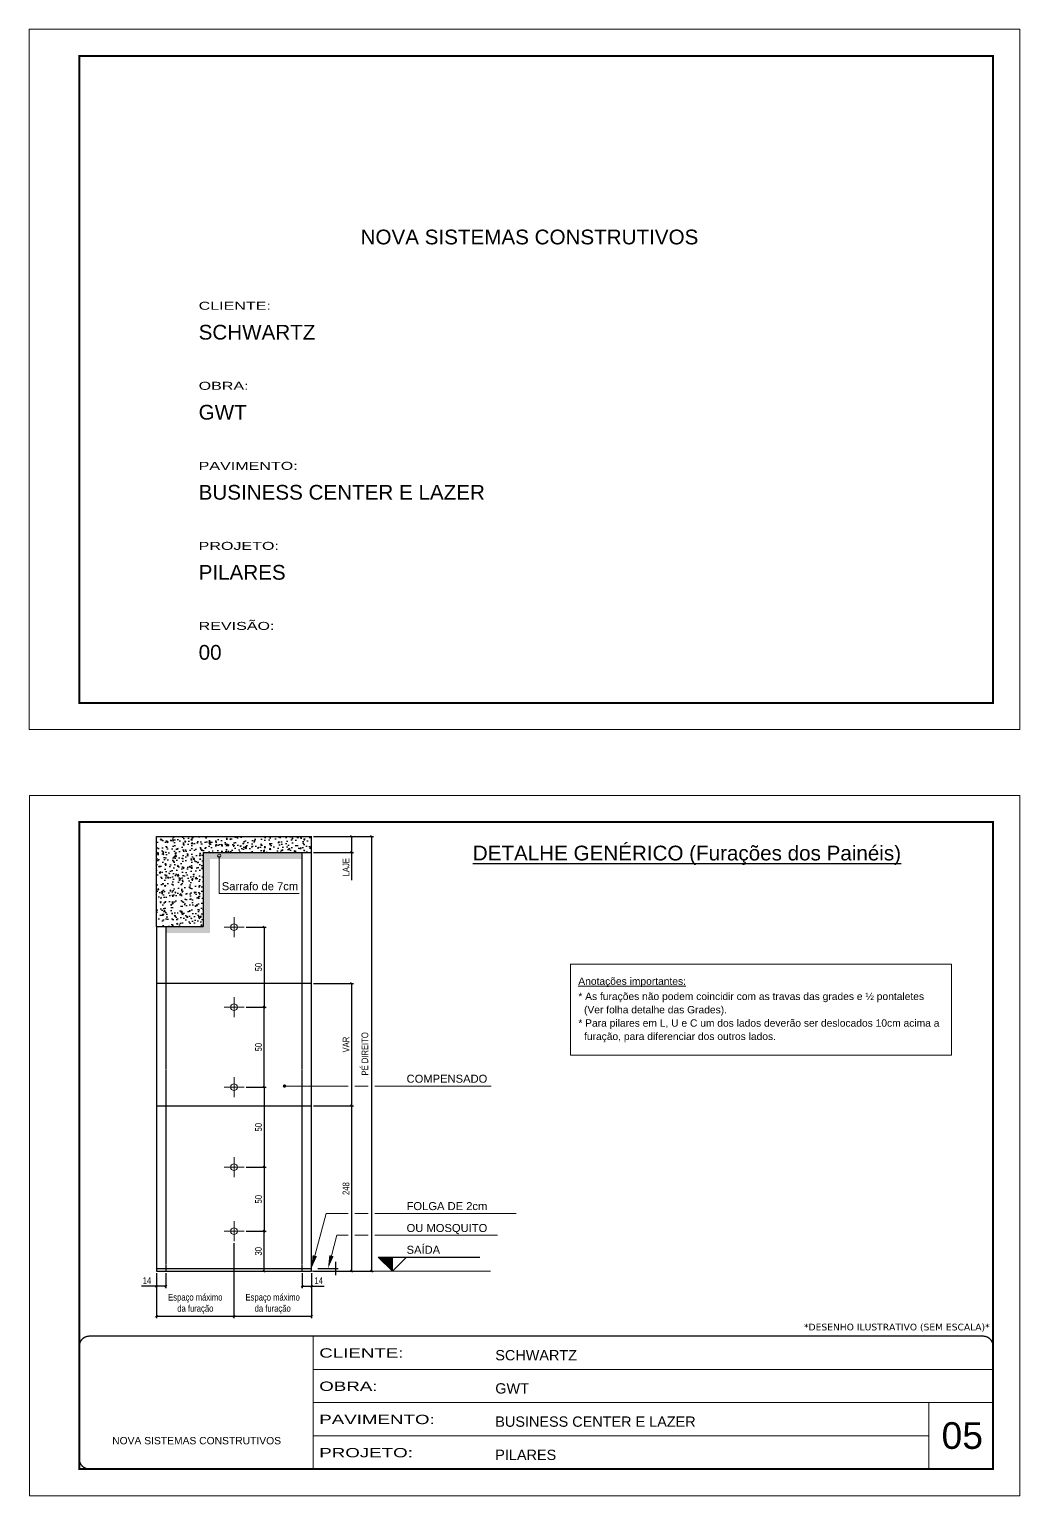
# Model space of a CAD drawing. Extents: x 13379 to 23315, y 867 to 16997.
# Drawn here: x 14386 to 15871, y 14650 to 16849 of the extents above; entities that cross this region are included whole.
import ezdxf
from ezdxf.enums import TextEntityAlignment as Align

# ---------------------------------------------------------------- set-up
doc = ezdxf.new("R2010")
doc.units = 0
for name, pattern in [('CONTINUO', [0]), ('DASHED', [0.75, 0.5, -0.25]), ('HIDDEN', [0.375, 0.25, -0.125])]:
    doc.linetypes.add(name, pattern=pattern)
for name, color, linetype, lineweight in [('CARIMBO', 255, 'Continuous', 9), ('CONCRETO', 251, 'Continuous', 25), ('Folhas', 255, 'Continuous', 9), ('Hachura', 251, 'Continuous', 9), ('SARRAFO DE PRESSAO', 251, 'DASHED', 9)]:
    doc.layers.add(name, color=color, linetype=linetype, lineweight=lineweight)
for name, color, linetype in [('COTA', 241, 'Continuous'), ('NIVEL', 7, 'Continuous'), ('Painéis', 200, 'Continuous'), ('SARR_2.2x7', 40, 'Continuous'), ('SARRAFO', 251, 'Continuous')]:
    doc.layers.add(name, color=color, linetype=linetype)
doc.styles.add('ARIAL', font='arial.ttf')
doc.styles.add('COTA TECNICA-50', font='techl___.ttf', dxfattribs={"height": 10})
doc.styles.add('stylellllll', font='verdana.ttf', dxfattribs={"height": 2})
doc.styles.add('Tecnologia', font='')
doc.styles.get('Tecnologia').set_extended_font_data('Forgotten Futurist')
doc.dimstyles.new('COTA PAINEL-50', dxfattribs={"dimtxt": 10, "dimasz": 3, "dimexe": 3, "dimexo": 3, "dimgap": 3, "dimtad": 1, "dimdec": 1, "dimzin": 12, "dimdsep": 46, "dimtxsty": 'COTA TECNICA-50', "dimblk1": 'OBLIQUE', "dimblk2": 'OBLIQUE', "dimsah": 1, "dimcen": 0.9, "dimclrd": 4, "dimclre": 4, "dimclrt": 240, "dimadec": 1, "dimazin": 3, "dimtfac": 1, "dimtdec": 1, "dimtmove": 0, "dimatfit": 3, "dimfxl": 1, "dimtolj": 1, "dimtzin": 12, "dimarcsym": 0})
pattern_1 = [(50, (7391.767, 491.621), (18.218467, -1.593909), [1.905, -20.955]), (355, (7391.767, 491.62), (-3.524283, 19.105664), [1.524, -16.764]), (100.451, (7393.285, 491.488), (14.69425, 17.511669), [1.619, -17.809]), (46.1842, (7391.767, 496.7), (27.107904, -4.204233), [2.8575, -31.4325]), (96.6356, (7394.026, 496.35), (23.740423, 24.742556), [2.4285, -26.7135]), (351.184, (7391.767, 496.7), (23.74046, 24.74251), [2.286, -25.146]), (21, (7394.307, 495.431), (15.161488, -10.226552), [1.905, -20.955]), (326, (7394.307, 495.43), (6.180203, 18.418797), [1.524, -16.764]), (71.4514, (7395.57, 494.579), (21.341649, 8.192286), [1.619, -17.809]), (37.5, (7391.7665, 491.621), (0.3088603, 8.455504), [0, -16.5608, 0, -17.018, 0, -16.8275]), (7.5, (7391.7665, 491.621), (6.6819663, 10.0180575), [0, -9.7028, 0, -16.1798, 0, -6.4135]), (327.5, (7386.102, 491.621), (13.5590595, -0.5728744), [0, -6.35, 0, -19.812, 0, -26.289]), (317.5, (7383.562, 491.621), (14.812918, 2.542649), [0, -8.255, 0, -13.1572, 0, -18.669])]

# ---------------------------------------------------------------- blocks, each defined once
blk = doc.blocks.new('_Oblique')
at = {"color": 0, "linetype": 'ByBlock', "lineweight": -2}
blk.add_line((-0.5, -0.5), (0.5, 0.5), dxfattribs=at)
blk = doc.blocks.new('*D30')
at = {"layer": 'COTA', "color": 4, "lineweight": -2, "transparency": 16777216}
for p, q in [((14811.9, 15638.4), (14871.9, 15638.4)), ((14868.9, 15638.4), (14868.9, 15614.4)), ((14811.9, 15614.4), (14871.9, 15614.4)), ((14868.9, 15614.4), (14868.9, 15573))]:
    blk.add_line(p, q, dxfattribs=at)
at = {"layer": 'Defpoints', "color": 0, "transparency": 16777216}
for p in [(14808.9, 15638.4), (14808.9, 15614.4), (14868.9, 15614.4)]:
    blk.add_point(p, dxfattribs=at)
at = {"layer": 'COTA', "color": 4, "lineweight": -2, "transparency": 16777216, "xscale": 3, "yscale": 3, "zscale": 3}
for p, rotation in [((14868.9, 15638.4), 90), ((14868.9, 15614.4), 270)]:
    blk.add_blockref('_Oblique', p, dxfattribs=dict(at, rotation=rotation))
at = {"layer": 'COTA', "color": 240, "transparency": 16777216, "insert": (14860.8, 15592.2), "char_height": 10, "attachment_point": 5, "rotation": 90, "style": 'COTA TECNICA-50'}
blk.add_mtext('\\A1;LAJE', dxfattribs=at)
blk = doc.blocks.new('*D31')
at = {"layer": 'COTA', "color": 4, "lineweight": -2, "transparency": 16777216}
for p, q in [((14811.9, 15234.4), (14871.9, 15234.4)), ((14868.9, 15234.4), (14868.9, 14986.4)), ((14811.9, 14986.4), (14871.9, 14986.4))]:
    blk.add_line(p, q, dxfattribs=at)
at = {"layer": 'Defpoints', "color": 0, "transparency": 16777216}
for p in [(14808.9, 15234.4), (14808.9, 14986.4), (14868.9, 14986.4)]:
    blk.add_point(p, dxfattribs=at)
at = {"layer": 'COTA', "color": 4, "lineweight": -2, "transparency": 16777216, "xscale": 3, "yscale": 3, "zscale": 3}
for p, rotation in [((14868.9, 15234.4), 90), ((14868.9, 14986.4), 270)]:
    blk.add_blockref('_Oblique', p, dxfattribs=dict(at, rotation=rotation))
at = {"layer": 'COTA', "color": 240, "transparency": 16777216, "insert": (14860.8, 15110.4), "char_height": 10, "attachment_point": 5, "rotation": 90, "style": 'COTA TECNICA-50'}
blk.add_mtext('\\A1;248', dxfattribs=at)
blk = doc.blocks.new('*D32')
at = {"layer": 'COTA', "color": 4, "lineweight": -2, "transparency": 16777216}
for p, q in [((14811.9, 15638.4), (14901.9, 15638.4)), ((14898.9, 15638.4), (14898.9, 14986.4)), ((14811.9, 14986.4), (14901.9, 14986.4))]:
    blk.add_line(p, q, dxfattribs=at)
at = {"layer": 'Defpoints', "color": 0, "transparency": 16777216}
for p in [(14808.9, 15638.4), (14808.9, 14986.4), (14898.9, 14986.4)]:
    blk.add_point(p, dxfattribs=at)
at = {"layer": 'COTA', "color": 4, "lineweight": -2, "transparency": 16777216, "xscale": 3, "yscale": 3, "zscale": 3}
for p, rotation in [((14898.9, 15638.4), 90), ((14898.9, 14986.4), 270)]:
    blk.add_blockref('_Oblique', p, dxfattribs=dict(at, rotation=rotation))
at = {"layer": 'COTA', "color": 240, "transparency": 16777216, "insert": (14889.2, 15312.4), "char_height": 10, "attachment_point": 5, "rotation": 90, "style": 'COTA TECNICA-50'}
blk.add_mtext('\\A1;PÉ DIREITO', dxfattribs=at)
blk = doc.blocks.new('Furação')
at = {"color": 2}
for p, q in [((3747.5, 717.9), (3747.5, 702.9)), ((3740, 710.4), (3755, 710.4))]:
    blk.add_line(p, q, dxfattribs=at)
blk.add_circle((3747.5, 710.4), 2.5, dxfattribs=at)
blk = doc.blocks.new('*D12')
at = {"layer": 'COTA', "color": 4, "lineweight": -2, "transparency": 16777216}
for p, q in [((14692.9, 15028.4), (14692.9, 14916.3)), ((14576.9, 14983.4), (14576.9, 14916.3)), ((14576.9, 14919.3), (14692.9, 14919.3))]:
    blk.add_line(p, q, dxfattribs=at)
at = {"layer": 'Defpoints', "color": 0, "transparency": 16777216}
for p in [(14692.9, 15031.4), (14576.9, 14986.4), (14692.9, 14919.3)]:
    blk.add_point(p, dxfattribs=at)
at = {"layer": 'COTA', "color": 4, "lineweight": -2, "transparency": 16777216, "xscale": 3, "yscale": 3, "zscale": 3, "rotation": 180}
blk.add_blockref('_Oblique', (14576.9, 14919.3), dxfattribs=at)
at = {"layer": 'COTA', "color": 4, "lineweight": -2, "transparency": 16777216, "xscale": 3, "yscale": 3, "zscale": 3}
blk.add_blockref('_Oblique', (14692.9, 14919.3), dxfattribs=at)
at = {"layer": 'COTA', "color": 240, "transparency": 16777216, "insert": (14634.9, 14937.6), "char_height": 10, "attachment_point": 5, "style": 'COTA TECNICA-50'}
blk.add_mtext('\\A1;Espaço máximo\\Pda furação', dxfattribs=at)
blk = doc.blocks.new('*D13')
at = {"layer": 'COTA', "color": 4, "lineweight": -2, "transparency": 16777216}
for p, q in [((14692.9, 15028.4), (14692.9, 14916.3)), ((14808.9, 14983.4), (14808.9, 14916.3)), ((14692.9, 14919.3), (14808.9, 14919.3))]:
    blk.add_line(p, q, dxfattribs=at)
at = {"layer": 'Defpoints', "color": 0, "transparency": 16777216}
for p in [(14692.9, 15031.4), (14808.9, 14986.4), (14808.9, 14919.3)]:
    blk.add_point(p, dxfattribs=at)
at = {"layer": 'COTA', "color": 4, "lineweight": -2, "transparency": 16777216, "xscale": 3, "yscale": 3, "zscale": 3, "rotation": 180}
blk.add_blockref('_Oblique', (14692.9, 14919.3), dxfattribs=at)
at = {"layer": 'COTA', "color": 4, "lineweight": -2, "transparency": 16777216, "xscale": 3, "yscale": 3, "zscale": 3}
blk.add_blockref('_Oblique', (14808.9, 14919.3), dxfattribs=at)
at = {"layer": 'COTA', "color": 240, "transparency": 16777216, "insert": (14750.9, 14937.6), "char_height": 10, "attachment_point": 5, "style": 'COTA TECNICA-50'}
blk.add_mtext('\\A1;Espaço máximo\\Pda furação', dxfattribs=at)
blk = doc.blocks.new('*D14')
at = {"layer": 'COTA', "color": 4, "lineweight": -2, "transparency": 16777216}
for p, q in [((14576.9, 14983.4), (14576.9, 14961.3)), ((14590.9, 14983.4), (14590.9, 14961.3)), ((14576.9, 14964.3), (14554.3, 14964.3)), ((14590.9, 14964.3), (14576.9, 14964.3))]:
    blk.add_line(p, q, dxfattribs=at)
at = {"layer": 'Defpoints', "color": 0, "transparency": 16777216}
for p in [(14576.9, 14986.4), (14590.9, 14986.4), (14590.9, 14964.3)]:
    blk.add_point(p, dxfattribs=at)
at = {"layer": 'COTA', "color": 4, "lineweight": -2, "transparency": 16777216, "xscale": 3, "yscale": 3, "zscale": 3, "rotation": 180}
blk.add_blockref('_Oblique', (14576.9, 14964.3), dxfattribs=at)
at = {"layer": 'COTA', "color": 4, "lineweight": -2, "transparency": 16777216, "xscale": 3, "yscale": 3, "zscale": 3}
blk.add_blockref('_Oblique', (14590.9, 14964.3), dxfattribs=at)
at = {"layer": 'COTA', "color": 240, "transparency": 16777216, "insert": (14562.4, 14972.4), "char_height": 10, "attachment_point": 5, "style": 'COTA TECNICA-50'}
blk.add_mtext('\\A1;14', dxfattribs=at)
blk = doc.blocks.new('*D15')
at = {"layer": 'COTA', "color": 4, "lineweight": -2, "transparency": 16777216}
for p, q in [((14794.9, 14983.4), (14794.9, 14961.3)), ((14808.9, 14983.4), (14808.9, 14961.3)), ((14794.9, 14964.3), (14808.9, 14964.3)), ((14808.9, 14964.3), (14828, 14964.3))]:
    blk.add_line(p, q, dxfattribs=at)
at = {"layer": 'Defpoints', "color": 0, "transparency": 16777216}
for p in [(14794.9, 14986.4), (14808.9, 14986.4), (14808.9, 14964.3)]:
    blk.add_point(p, dxfattribs=at)
at = {"layer": 'COTA', "color": 4, "lineweight": -2, "transparency": 16777216, "xscale": 3, "yscale": 3, "zscale": 3, "rotation": 180}
blk.add_blockref('_Oblique', (14794.9, 14964.3), dxfattribs=at)
at = {"layer": 'COTA', "color": 4, "lineweight": -2, "transparency": 16777216, "xscale": 3, "yscale": 3, "zscale": 3}
blk.add_blockref('_Oblique', (14808.9, 14964.3), dxfattribs=at)
at = {"layer": 'COTA', "color": 240, "transparency": 16777216, "insert": (14819.9, 14972.4), "char_height": 10, "attachment_point": 5, "style": 'COTA TECNICA-50'}
blk.add_mtext('\\A1;14', dxfattribs=at)
blk = doc.blocks.new('*D16')
at = {"layer": 'COTA', "color": 4, "lineweight": -2, "transparency": 16777216}
for p, q in [((14710.9, 15046.4), (14740.9, 15046.4)), ((14737.9, 14986.4), (14737.9, 15046.4))]:
    blk.add_line(p, q, dxfattribs=at)
at = {"layer": 'Defpoints', "color": 0, "transparency": 16777216}
for p in [(14707.9, 15046.4), (14737.9, 15046.4), (14737.9, 14986.4)]:
    blk.add_point(p, dxfattribs=at)
at = {"layer": 'COTA', "color": 4, "lineweight": -2, "transparency": 16777216, "xscale": 3, "yscale": 3, "zscale": 3}
for p, rotation in [((14737.9, 15046.4), 90), ((14737.9, 14986.4), 270)]:
    blk.add_blockref('_Oblique', p, dxfattribs=dict(at, rotation=rotation))
at = {"layer": 'COTA', "color": 240, "transparency": 16777216, "insert": (14729.6, 15016.4), "char_height": 10, "attachment_point": 5, "rotation": 90, "style": 'COTA TECNICA-50'}
blk.add_mtext('\\A1;30', dxfattribs=at)
blk = doc.blocks.new('*D17')
at = {"layer": 'COTA', "color": 4, "lineweight": -2, "transparency": 16777216}
for p, q in [((14710.9, 15142.4), (14740.9, 15142.4)), ((14737.9, 15142.4), (14737.9, 15046.4)), ((14710.9, 15046.4), (14740.9, 15046.4))]:
    blk.add_line(p, q, dxfattribs=at)
at = {"layer": 'Defpoints', "color": 0, "transparency": 16777216}
for p in [(14707.9, 15142.4), (14707.9, 15046.4), (14737.9, 15046.4)]:
    blk.add_point(p, dxfattribs=at)
at = {"layer": 'COTA', "color": 4, "lineweight": -2, "transparency": 16777216, "xscale": 3, "yscale": 3, "zscale": 3}
for p, rotation in [((14737.9, 15142.4), 90), ((14737.9, 15046.4), 270)]:
    blk.add_blockref('_Oblique', p, dxfattribs=dict(at, rotation=rotation))
at = {"layer": 'COTA', "color": 240, "transparency": 16777216, "insert": (14729.7, 15094.4), "char_height": 10, "attachment_point": 5, "rotation": 90, "style": 'COTA TECNICA-50'}
blk.add_mtext('\\A1;50', dxfattribs=at)
blk = doc.blocks.new('*D18')
at = {"layer": 'COTA', "color": 4, "lineweight": -2, "transparency": 16777216}
for p, q in [((14710.9, 15262.4), (14740.9, 15262.4)), ((14737.9, 15262.4), (14737.9, 15142.4)), ((14710.9, 15142.4), (14740.9, 15142.4))]:
    blk.add_line(p, q, dxfattribs=at)
at = {"layer": 'Defpoints', "color": 0, "transparency": 16777216}
for p in [(14707.9, 15262.4), (14707.9, 15142.4), (14737.9, 15142.4)]:
    blk.add_point(p, dxfattribs=at)
at = {"layer": 'COTA', "color": 4, "lineweight": -2, "transparency": 16777216, "xscale": 3, "yscale": 3, "zscale": 3}
for p, rotation in [((14737.9, 15262.4), 90), ((14737.9, 15142.4), 270)]:
    blk.add_blockref('_Oblique', p, dxfattribs=dict(at, rotation=rotation))
at = {"layer": 'COTA', "color": 240, "transparency": 16777216, "insert": (14729.7, 15202.4), "char_height": 10, "attachment_point": 5, "rotation": 90, "style": 'COTA TECNICA-50'}
blk.add_mtext('\\A1;50', dxfattribs=at)
blk = doc.blocks.new('*D19')
at = {"layer": 'COTA', "color": 4, "lineweight": -2, "transparency": 16777216}
for p, q in [((14710.9, 15382.4), (14740.9, 15382.4)), ((14737.9, 15262.4), (14737.9, 15382.4)), ((14710.9, 15262.4), (14740.9, 15262.4))]:
    blk.add_line(p, q, dxfattribs=at)
at = {"layer": 'Defpoints', "color": 0, "transparency": 16777216}
for p in [(14707.9, 15382.4), (14737.9, 15382.4), (14707.9, 15262.4)]:
    blk.add_point(p, dxfattribs=at)
at = {"layer": 'COTA', "color": 4, "lineweight": -2, "transparency": 16777216, "xscale": 3, "yscale": 3, "zscale": 3}
for p, rotation in [((14737.9, 15382.4), 90), ((14737.9, 15262.4), 270)]:
    blk.add_blockref('_Oblique', p, dxfattribs=dict(at, rotation=rotation))
at = {"layer": 'COTA', "color": 240, "transparency": 16777216, "insert": (14729.7, 15322.4), "char_height": 10, "attachment_point": 5, "rotation": 90, "style": 'COTA TECNICA-50'}
blk.add_mtext('\\A1;50', dxfattribs=at)
blk = doc.blocks.new('*D20')
at = {"layer": 'COTA', "color": 4, "lineweight": -2, "transparency": 16777216}
for p, q in [((14710.9, 15502.4), (14740.9, 15502.4)), ((14737.9, 15502.4), (14737.9, 15382.4)), ((14710.9, 15382.4), (14740.9, 15382.4))]:
    blk.add_line(p, q, dxfattribs=at)
at = {"layer": 'Defpoints', "color": 0, "transparency": 16777216}
for p in [(14707.9, 15502.4), (14707.9, 15382.4), (14737.9, 15382.4)]:
    blk.add_point(p, dxfattribs=at)
at = {"layer": 'COTA', "color": 4, "lineweight": -2, "transparency": 16777216, "xscale": 3, "yscale": 3, "zscale": 3}
for p, rotation in [((14737.9, 15502.4), 90), ((14737.9, 15382.4), 270)]:
    blk.add_blockref('_Oblique', p, dxfattribs=dict(at, rotation=rotation))
at = {"layer": 'COTA', "color": 240, "transparency": 16777216, "insert": (14729.7, 15442.4), "char_height": 10, "attachment_point": 5, "rotation": 90, "style": 'COTA TECNICA-50'}
blk.add_mtext('\\A1;50', dxfattribs=at)
blk = doc.blocks.new('_Dot')
at = {"color": 0, "linetype": 'ByBlock', "lineweight": -2}
blk.add_line((-0.5, 0), (-1, 0), dxfattribs=at)
at = {"color": 0, "linetype": 'ByBlock', "const_width": 0.5}
blk.add_lwpolyline([(-0.25, 0, 1), (0.25, 0, 1)], format="xyb", close=True, dxfattribs=at)
blk = doc.blocks.new('*D21')
at = {"layer": 'COTA', "color": 4, "lineweight": -2, "transparency": 16777216}
for p, q in [((14811.9, 15418.1), (14871.9, 15418.1)), ((14868.9, 15418.1), (14868.9, 15234.4)), ((14811.9, 15234.4), (14871.9, 15234.4))]:
    blk.add_line(p, q, dxfattribs=at)
at = {"layer": 'Defpoints', "color": 0, "transparency": 16777216}
for p in [(14808.9, 15418.1), (14808.9, 15234.4), (14868.9, 15234.4)]:
    blk.add_point(p, dxfattribs=at)
at = {"layer": 'COTA', "color": 4, "lineweight": -2, "transparency": 16777216, "xscale": 3, "yscale": 3, "zscale": 3}
for p, rotation in [((14868.9, 15418.1), 90), ((14868.9, 15234.4), 270)]:
    blk.add_blockref('_Oblique', p, dxfattribs=dict(at, rotation=rotation))
at = {"layer": 'COTA', "color": 240, "transparency": 16777216, "insert": (14860.8, 15326.3), "char_height": 10, "attachment_point": 5, "rotation": 90, "style": 'COTA TECNICA-50'}
blk.add_mtext('\\A1;VAR', dxfattribs=at)
blk = doc.blocks.new('9999999999')
at = {"color": 30, "linetype": 'CONTINUO'}
for p, q in [((98564.6, 34230.2), (98564.6, 34429.4)), ((98564.6, 34379.6), (99584, 34379.6)), ((98564.6, 34329.8), (99488, 34329.8)), ((99584, 34329.8), (99488, 34329.8)), ((99488, 34329.8), (99488, 34230.2)), ((98564.6, 34280), (99488, 34280))]:
    blk.add_line(p, q, dxfattribs=at)
at = {"color": 30, "linetype": 'CONTINUO', "const_width": 2}
blk.add_lwpolyline([(99584, 34230.2), (99584, 34414.4, 0.414214), (99569, 34429.4), (98229, 34429.4, 0.414214), (98214, 34414.4), (98214, 34245.2, 0.414214), (98229, 34230.2), (99584, 34230.2)], format="xyb", dxfattribs=at)
at = {"layer": 'Folhas'}
blk.add_lwpolyline([(98139, 34190.2), (99624, 34190.2), (99624, 35240.2), (98139, 35240.2)], close=True, dxfattribs=at)
at = {"layer": 'Folhas', "color": 30, "const_width": 3}
blk.add_lwpolyline([(98214, 34230.2), (99584, 34230.2), (99584, 35200.2), (98214, 35200.2)], close=True, dxfattribs=at)
at = {"color": 7, "linetype": 'Continuous', "ltscale": 5, "style": 'ARIAL'}
for s, height, p in [('SCHWARTZ', 15.48, (98837.7, 34393.1)), ('GWT', 15.48, (98837.7, 34343.3)), ('BUSINESS CENTER E LAZER', 15.483, (98837.7, 34293.5)), ('NOVA SISTEMAS CONSTRUTIVOS', 11.059, (98263.2, 34267.2)), ('PILARES', 15.48, (98837.7, 34243.7))]:
    blk.add_text(s, height=height, dxfattribs=at).set_placement(p)
at = {"layer": 'Folhas', "color": 7, "style": 'Tecnologia', "width": 1.5}
for s, p in [('CLIENTE:', (98573.7, 34397.2)), ('OBRA:', (98573.7, 34347.3)), ('PAVIMENTO:', (98573.7, 34297.5)), ('PROJETO:', (98573.7, 34247.7))]:
    blk.add_text(s, height=14, dxfattribs=at).set_placement(p)

msp = doc.modelspace()

# ---------------------------------------------------------------- hatches: boundary and pattern name
at = {"layer": 'CONCRETO'}
h = msp.add_hatch(dxfattribs=at)
h.set_pattern_fill('AR-CONC', color=256, scale=0.1, style=0)
h.set_pattern_definition(pattern_1)
h.paths.add_polyline_path([(14646.85, 15614.43), (14725.85, 15614.43), (14725.85, 15638.43), (14576.85, 15638.43), (14576.85, 15503.43), (14646.85, 15503.43)])
h = msp.add_hatch(dxfattribs=at)
h.set_pattern_fill('AR-CONC', color=256, scale=0.1, style=0)
h.set_pattern_definition(pattern_1)
h.paths.add_polyline_path([(14725.85, 15638.43), (14725.85, 15614.43), (14808.85, 15614.43), (14808.85, 15638.43)])
at = {"layer": 'NIVEL'}
msp.add_hatch(color=256, dxfattribs=at).paths.add_polyline_path([(14909.27, 15007.64), (14930.48, 14986.43), (14930.48, 15007.64)])
at = {"layer": 'SARRAFO'}
msp.add_hatch(color=256, dxfattribs=at).paths.add_polyline_path([(14646.85, 15503.43), (14590.85, 15503.43), (14590.85, 15493.43), (14656.85, 15493.43), (14656.85, 15604.43), (14670.85, 15604.43), (14670.85, 15606.93, -0.4142136), (14668.35, 15609.43, -1), (14673.35, 15609.43, -0.4142136), (14670.85, 15606.93), (14670.85, 15604.43), (14794.85, 15604.43), (14794.85, 15614.43), (14646.85, 15614.43)])

# ---------------------------------------------------------------- linework, layer by layer
for p, q in [((14844.85, 15000.43), (14844.85, 14980.43)), ((14818.85, 14990.43), (14848.85, 14990.43))]:
    msp.add_line(p, q)
at = {"layer": 'CONCRETO'}
for p, q in [((14576.85, 15638.43), (14808.85, 15638.43)), ((14576.85, 15503.43), (14576.85, 15638.43)), ((14808.85, 15638.43), (14808.85, 15614.43))]:
    msp.add_line(p, q, dxfattribs=at)
at = {"layer": 'Folhas'}
msp.add_lwpolyline([(14386, 15798.52), (15871, 15798.52), (15871, 16848.52), (14386, 16848.52)], close=True, dxfattribs=at)
at = {"layer": 'Folhas', "color": 30, "const_width": 3}
msp.add_lwpolyline([(14461, 15838.52), (15831, 15838.52), (15831, 16808.52), (14461, 16808.52)], close=True, dxfattribs=at)
at = {"layer": 'Folhas', "color": 30}
msp.add_lwpolyline([(15197.47, 15446.97), (15768.69, 15446.97), (15768.69, 15310.47), (15197.47, 15310.47)], close=True, dxfattribs=at)
at = {"layer": 'Hachura'}
for p, q in [((14670.85, 15609.43), (14670.85, 15552.75)), ((14670.85, 15552.75), (14790.54, 15552.75)), ((14773.61, 15264.11), (14863.85, 15264.11)), ((14873.85, 15264.11), (14893.85, 15264.11)), ((14903.85, 15264.11), (15078.32, 15264.11)), ((14814.03, 15009.74), (14831.01, 15073.13)), ((14831.01, 15073.13), (14863.85, 15073.13)), ((14873.85, 15073.13), (14893.85, 15073.13)), ((14903.85, 15073.13), (15116.23, 15073.13)), ((14839.03, 15009.74), (14847.21, 15040.29)), ((14847.21, 15040.29), (14863.85, 15040.29)), ((14873.85, 15040.29), (14893.85, 15040.29)), ((14903.85, 15040.29), (15088.24, 15040.29))]:
    msp.add_line(p, q, dxfattribs=at)
at = {"layer": 'Hachura', "ltscale": 0.5}
msp.add_lwpolyline([(14808.85, 14986.43), (15077.67, 14986.43)], dxfattribs=at)
at = {"layer": 'Hachura'}
msp.add_circle((14670.85, 15609.43), 2.5, dxfattribs=at)
for points in [[(14817.25, 15008.88), (14808.85, 14990.43), (14810.81, 15010.61)], [(14842.25, 15008.88), (14833.85, 14990.43), (14835.81, 15010.61)]]:
    msp.add_solid(points, dxfattribs=at)
at = {"layer": 'NIVEL'}
for p, q in [((14930.48, 14986.43), (14909.27, 15007.64)), ((14909.27, 15007.64), (15061.48, 15007.64)), ((14930.48, 14986.43), (14951.69, 15007.64)), ((14930.48, 14986.43), (14930.48, 15007.64))]:
    msp.add_line(p, q, dxfattribs=at)
at = {"layer": 'Painéis'}
for p, q in [((14646.85, 15614.43), (14808.85, 15614.43)), ((14646.85, 15614.43), (14646.85, 15503.43)), ((14808.85, 15614.43), (14808.85, 14986.43)), ((14576.85, 15503.43), (14646.85, 15503.43)), ((14576.85, 15503.43), (14576.85, 14986.43)), ((14576.85, 15418.14), (14808.85, 15418.14)), ((14576.85, 15234.43), (14808.85, 15234.43)), ((14576.85, 14990.43), (14808.85, 14990.43)), ((14576.85, 14986.43), (14808.85, 14986.43))]:
    msp.add_line(p, q, dxfattribs=at)
at = {"layer": 'SARR_2.2x7', "linetype": 'HIDDEN'}
for p, q in [((14794.85, 15614.43), (14794.85, 14986.43)), ((14590.85, 15503.43), (14590.85, 14986.43))]:
    msp.add_line(p, q, dxfattribs=at)

# ---------------------------------------------------------------- block references
at = {"layer": 'CARIMBO', "xscale": 2, "yscale": 2, "zscale": 2}
for p in [(7197.91, 14081.64), (7197.91, 13961.64), (7197.91, 13841.64), (7197.91, 13721.64), (7197.91, 13625.64)]:
    msp.add_blockref('Furação', p, dxfattribs=at)
at = {"layer": 'Hachura', "xscale": 5, "yscale": 5, "zscale": 5, "rotation": 180}
msp.add_blockref('_Dot', (14768.61, 15264.11), dxfattribs=at)
at = {"layer": 'SARRAFO DE PRESSAO', "color": 6, "linetype": 'ByBlock'}
msp.add_blockref('9999999999', (-83752.98, -19540.26), dxfattribs=at)

# ---------------------------------------------------------------- texts
at = {"color": 0, "linetype": 'Continuous', "ltscale": 5, "style": 'ARIAL'}
for s, height, p in [('NOVA SISTEMAS CONSTRUTIVOS', 22.1184, (14882.74, 16526.09)), ('SCHWARTZ', 22.118, (14639.9, 16383.32)), ('GWT', 22.118, (14639.9, 16263.32)), ('BUSINESS CENTER E LAZER', 22.1184, (14639.9, 16143.32)), ('PILARES', 22.118, (14639.9, 16023.32)), ('00', 22.118, (14639.9, 15903.32))]:
    msp.add_text(s, height=height, dxfattribs=at).set_placement(p)
msp.add_text('%%UDETALHE GENÉRICO (Furações dos Painéis)', height=22.1184, dxfattribs=at).set_placement((15372.04, 15602.4), align=Align.CENTER)
at = {"layer": 'CARIMBO', "color": 0, "linetype": 'Continuous', "ltscale": 5, "style": 'ARIAL'}
for s, p in [('Sarrafo de 7cm', (14674.54, 15557.75)), ('COMPENSADO', (14951.69, 15269.11)), ('FOLGA DE 2cm', (14951.69, 15078.13)), ('OU MOSQUITO', (14951.69, 15045.29)), ('SAÍDA', (14951.69, 15012.64))]:
    msp.add_text(s, height=12, dxfattribs=at).set_placement(p)
at = {"layer": 'CARIMBO', "style": 'stylellllll'}
msp.add_text('*DESENHO ILUSTRATIVO (SEM ESCALA)*', height=10, dxfattribs=at).set_placement((15826, 14897.76), align=Align.RIGHT)
at = {"layer": 'CARIMBO', "style": 'ARIAL'}
msp.add_text('05', height=40, dxfattribs=at).set_placement((15753.86, 14720.09))
at = {"layer": 'Folhas', "color": 30, "style": 'Tecnologia', "width": 1.5}
for s, p in [('CLIENTE:', (14639.9, 16428.03)), ('OBRA:', (14639.9, 16308.03)), ('PAVIMENTO:', (14639.9, 16188.03)), ('PROJETO:', (14639.9, 16068.03)), ('REVISÃO:', (14639.9, 15948.03))]:
    msp.add_text(s, height=12, dxfattribs=at).set_placement(p)
at = {"layer": 'Folhas', "color": 7, "style": 'ARIAL'}
for s, p in [('%%UAnotações importantes:', (15209.22, 15415.85)), ('* As furações não podem coincidir com as travas das grades e ½ pontaletes', (15209.22, 15393.11)), ('  (Ver folha detalhe das Grades).', (15209.22, 15373.11)), ('* Para pilares em L, U e C um dos lados deverão ser deslocados 10cm acima a', (15209.22, 15353.11)), ('  furação, para diferenciar dos outros lados.', (15209.22, 15333.11))]:
    msp.add_text(s, height=11, dxfattribs=at).set_placement(p)

# ---------------------------------------------------------------- dimensions: what is measured, and where the dimension line sits
at = {"layer": 'COTA'}
for base, p1, p2, text, picture, middle in [((14868.85, 15614.43), (14808.85, 15638.43), (14808.85, 15614.43), 'LAJE', '*D30', (14868.85, 15592.2)), ((14868.85, 15234.43), (14808.85, 15418.14), (14808.85, 15234.43), 'VAR', '*D21', (14868.85, 15326.28))]:
    dim = msp.add_linear_dim(base=base, p1=p1, p2=p2, angle=90, text=text, dimstyle='COTA PAINEL-50', dxfattribs=at)
    dim.commit()
    dim.dimension.update_dxf_attribs({"geometry": picture, "text_midpoint": middle, "dimtype": 160})
for base, p1, p2, text, picture, middle in [((14898.85, 14986.43), (14808.85, 15638.43), (14808.85, 14986.43), 'PÉ DIREITO', '*D32', (14889.17, 15312.43)), ((14737.85, 15382.43), (14707.85, 15502.43), (14707.85, 15382.43), '50', '*D20', (14729.74, 15442.43)), ((14737.85, 15382.43), (14707.85, 15262.43), (14707.85, 15382.43), '50', '*D19', (14729.74, 15322.43)), ((14737.85, 15142.43), (14707.85, 15262.43), (14707.85, 15142.43), '50', '*D18', (14729.74, 15202.43)), ((14737.85, 15046.43), (14707.85, 15142.43), (14707.85, 15046.43), '50', '*D17', (14729.74, 15094.43)), ((14737.85, 15046.43), (14737.85, 14986.43), (14707.85, 15046.43), '30', '*D16', (14729.63, 15016.43))]:
    dim = msp.add_linear_dim(base=base, p1=p1, p2=p2, angle=90, text=text, dimstyle='COTA PAINEL-50', dxfattribs=at)
    dim.commit()
    dim.dimension.update_dxf_attribs({"geometry": picture, "text_midpoint": middle})
dim = msp.add_linear_dim(base=(14868.85, 14986.43), p1=(14808.85, 15234.43), p2=(14808.85, 14986.43), angle=90, dimstyle='COTA PAINEL-50', dxfattribs=at)
dim.commit()
dim.dimension.update_dxf_attribs({"geometry": '*D31', "text_midpoint": (14860.76, 15110.43)})
for base, p1, p2, picture, middle in [((14692.85, 14919.3), (14576.85, 14986.43), (14692.85, 15031.43), '*D12', (14634.85, 14919.3)), ((14808.85, 14919.3), (14692.85, 15031.43), (14808.85, 14986.43), '*D13', (14750.85, 14919.3))]:
    dim = msp.add_linear_dim(base=base, p1=p1, p2=p2, text='Espaço máximo\\Pda furação', dimstyle='COTA PAINEL-50', dxfattribs=at)
    dim.commit()
    dim.dimension.update_dxf_attribs({"geometry": picture, "text_midpoint": middle, "dimtype": 160})
dim = msp.add_linear_dim(base=(14590.85, 14964.3), p1=(14576.85, 14986.43), p2=(14590.85, 14986.43), dimstyle='COTA PAINEL-50', dxfattribs=at)
dim.commit()
dim.dimension.update_dxf_attribs({"geometry": '*D14', "text_midpoint": (14562.41, 14964.3), "dimtype": 160})
dim = msp.add_linear_dim(base=(14808.85, 14964.3), p1=(14794.85, 14986.43), p2=(14808.85, 14986.43), dimstyle='COTA PAINEL-50', dxfattribs=at)
dim.commit()
dim.dimension.update_dxf_attribs({"geometry": '*D15', "text_midpoint": (14819.91, 14972.37)})

doc.saveas('drawing.dxf')
